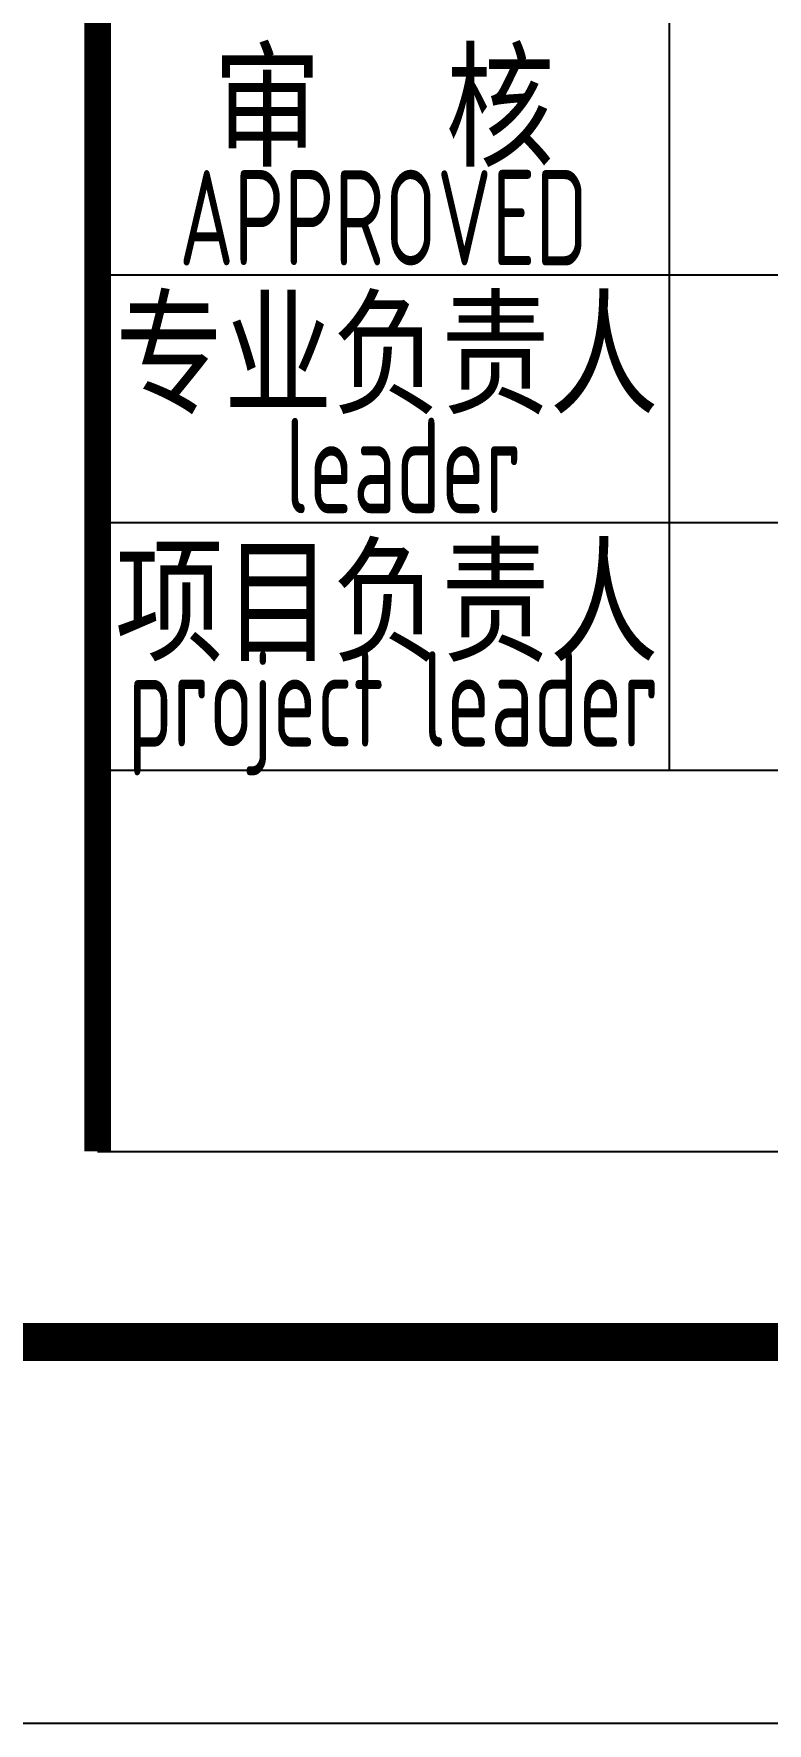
# Model space of a CAD drawing. Extents: x 5109802 to 7068445, y -422737 to 2032183.
# Drawn here: x 5149540 to 5151464, y -363277 to -358845 of the extents above; entities that cross this region are included whole.
import ezdxf
from ezdxf.enums import TextEntityAlignment as Align

# ---------------------------------------------------------------- set-up
doc = ezdxf.new("R2010")
doc.units = 0
doc.header["$LTSCALE"] = 1000
doc.header["$MEASUREMENT"] = 0
doc.layers.get('0').update_dxf_attribs({"linetype": 'CONTINUOUS'})
doc.layers.add('TH_TITLE', color=7, linetype='CONTINUOUS')
doc.styles.add('AHD_TQ', font='sceie.shx', dxfattribs={"bigfont": 'sceic.shx'})

msp = doc.modelspace()

# ---------------------------------------------------------------- linework, layer by layer
for p, q in [((5151207.2, -360777.1), (5151207.2, -357527.1)), ((5149707.2, -359477.1), (5155207.2, -359477.1)), ((5149707.2, -360127.1), (5155207.2, -360127.1)), ((5149707.2, -360777.1), (5167707.2, -360777.1)), ((5149707.2, -361777.1), (5167707.2, -361777.1))]:
    msp.add_line(p, q)
at = {"const_width": 70}
msp.add_lwpolyline([(5149707.2, -355777.1), (5149707.2, -361777.1)], dxfattribs=at)
at = {"layer": 'TH_TITLE'}
msp.add_lwpolyline([(5109807.2, -363277.1), (5169207.2, -363277.1), (5169207.2, -321277.1), (5109807.2, -321277.1)], close=True, dxfattribs=at)
at = {"layer": 'TH_TITLE', "const_width": 100}
msp.add_lwpolyline([(5112307.2, -362277.1), (5168207.2, -362277.1), (5168207.2, -322277.1), (5112307.2, -322277.1)], close=True, dxfattribs=at)

# ---------------------------------------------------------------- texts
at = {"style": 'AHD_TQ'}
for s, p in [('审  核', (5150457.2, -359027.1)), ('专业负责人', (5150465.5, -359677.1)), ('项目负责人', (5150465.5, -360327.1))]:
    msp.add_text(s, height=300, dxfattribs=at).set_placement(p, align=Align.MIDDLE)
at = {"style": 'AHD_TQ', "width": 0.75}
for s, p in [('APPROVED', (5150457.2, -359327.1)), ('leader', (5150509.1, -359977.1)), ('project leader', (5150482.7, -360627.1))]:
    msp.add_text(s, height=250, dxfattribs=at).set_placement(p, align=Align.MIDDLE)

doc.saveas('drawing.dxf')
